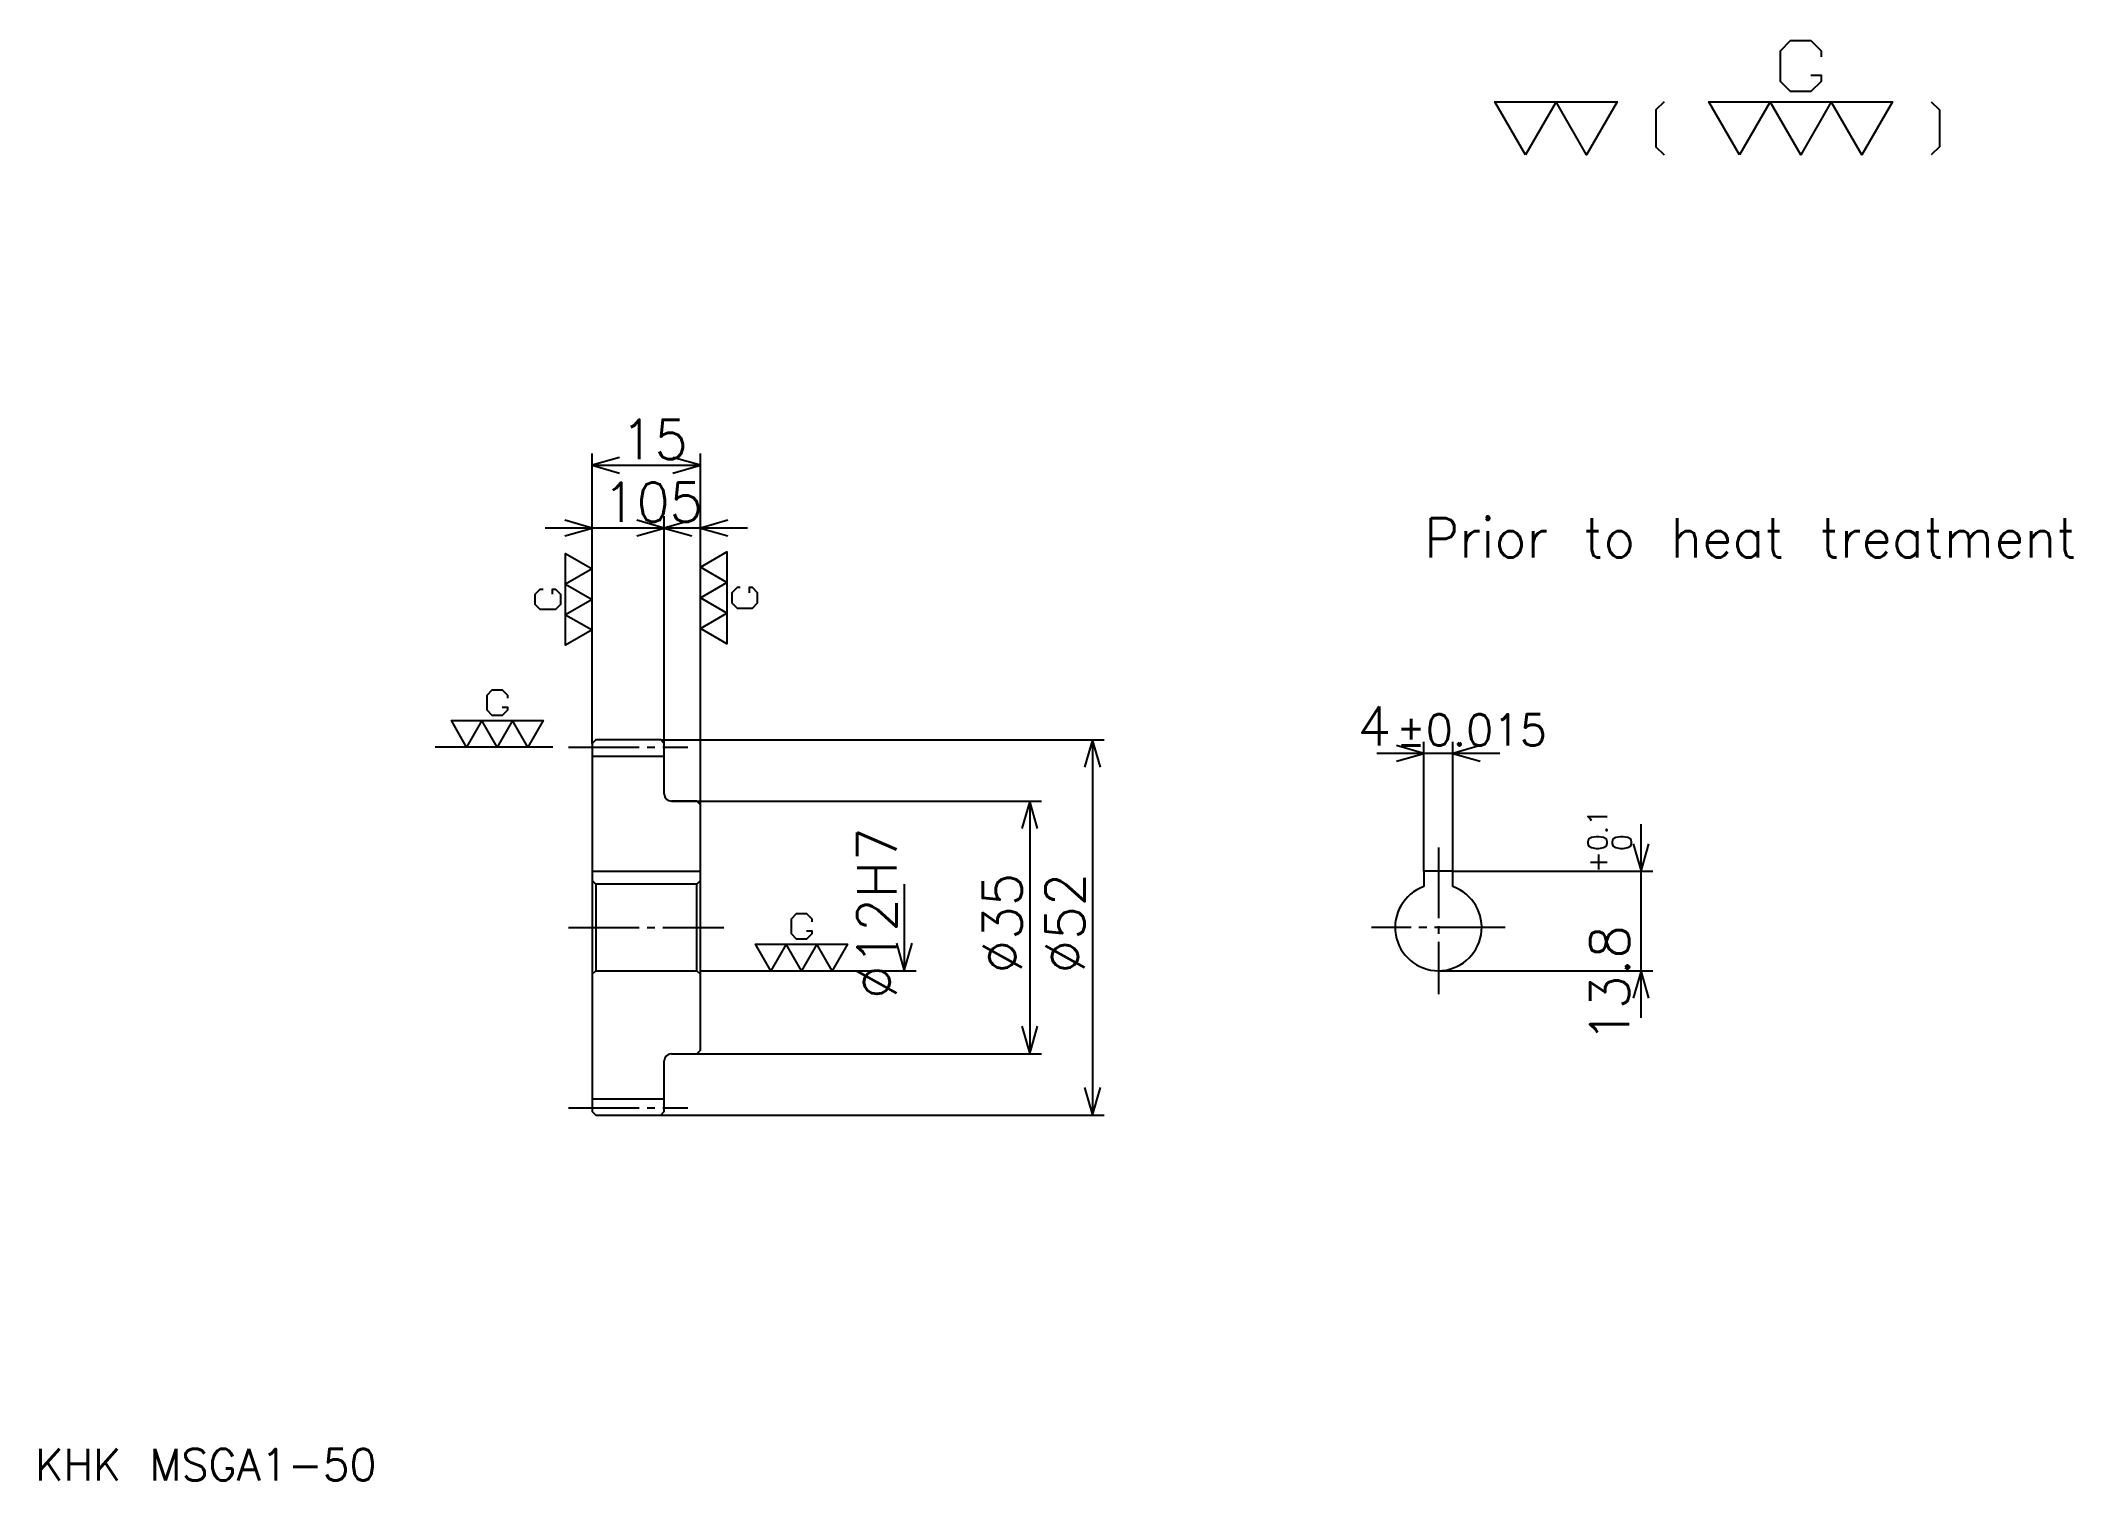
# Model space of a CAD drawing. Extents: x 12 to 293, y 12 to 211.
import ezdxf

# ---------------------------------------------------------------- set-up
doc = ezdxf.new("R2010")
doc.units = 0
doc.linetypes.add('DASHDOT', pattern=[13.04348, 9.782609, -1.086957, 1.086957, -1.086957])
doc.layers.get('0').update_dxf_attribs({"linetype": 'CONTINUOUS'})
doc.layers.add('DASHDOT', color=6, linetype='DASHDOT')
doc.styles.add('KANJI', font='TXT', dxfattribs={"bigfont": 'BIGFONT'})

msp = doc.modelspace()

# ---------------------------------------------------------------- linework, layer by layer
at = {"color": 5}
for p, q in [((88.043472, 114.58696), (88.043472, 154.260864)), ((88.043472, 152.630432), (103.043472, 152.630432)), ((103.043472, 114.58696), (103.043472, 154.260864)), ((104.565216, 143.934784), (81.521736, 143.934784)), ((109.565216, 143.934784), (91.521736, 143.934784)), ((98.043472, 114.58696), (98.043472, 145.565216)), ((88.043472, 114.08696), (88.043472, 114.58696)), ((97.543472, 114.58696), (103.043472, 114.58696)), ((98.043472, 114.08696), (98.043472, 114.58696)), ((103.043472, 114.58696), (159.021729, 114.58696)), ((103.043472, 105.58696), (103.043472, 114.58696)), ((157.391296, 114.58696), (157.391296, 62.58696)), ((213.847809, 112.691307), (196.804352, 112.691307)), ((203.32608, 96.386963), (203.32608, 114.321747)), ((207.32608, 96.386963), (207.32608, 114.321747)), ((99.043472, 106.08696), (103.043472, 106.08696)), ((103.043472, 106.08696), (150.32608, 106.08696)), ((148.695648, 106.08696), (148.695648, 71.08696)), ((233.41304, 76.065224), (233.41304, 102.908699)), ((207.32608, 96.386963), (235.043472, 96.386963)), ((131.304352, 94.58696), (131.304352, 82.58696)), ((103.043472, 82.58696), (132.934784, 82.58696)), ((205.32608, 82.58696), (235.043472, 82.58696)), ((99.043472, 71.08696), (103.043472, 71.08696)), ((103.043472, 71.08696), (150.32608, 71.08696)), ((97.543472, 62.58696), (103.043472, 62.58696)), ((103.043472, 62.58696), (159.021729, 62.58696))]:
    msp.add_line(p, q, dxfattribs=at)
at = {"color": 7}
msp.add_line((82.608688, 113.58696), (66.304344, 113.58696), dxfattribs=at)
at = {"color": 4}
for p, q in [((88.043472, 112.33696), (98.043472, 112.33696)), ((88.043472, 96.386963), (103.043472, 96.386963)), ((88.543472, 94.58696), (88.543472, 82.58696)), ((102.543472, 94.58696), (103.043472, 95.08696)), ((102.543472, 82.58696), (103.043472, 82.08696)), ((88.043472, 64.83696), (98.043472, 64.83696))]:
    msp.add_line(p, q, dxfattribs=at)
at = {"color": 7}
for points in [[(256.956543, 206.67392), (258.369568, 206.67392), (258.369568, 205.826096), (256.956543, 204.41304), (254.130447, 204.41304), (252.717407, 205.826096), (252.717407, 210.065216), (254.130447, 211.478256), (256.956543, 211.478256), (258.369568, 210.065216), (258.369568, 209.217392)], [(217.391312, 195.652176), (213.152176, 203), (230.108704, 203), (225.869568, 195.652176), (221.630447, 203), (217.391312, 195.652176)], [(236.608704, 203), (235.478271, 201.869568), (235.478271, 196.782608), (236.608704, 195.652176)], [(247.065216, 195.652176), (242.826096, 203), (268.260864, 203), (264.021759, 195.652176), (259.782623, 203), (255.543488, 195.652176), (251.304352, 203), (247.065216, 195.652176)], [(273.630432, 203), (274.760864, 201.869568), (274.760864, 196.782608), (273.630432, 195.652176)], [(88.043472, 129.804352), (84.36956, 127.684784), (84.36956, 140.402176), (88.043472, 138.282608), (84.36956, 136.163055), (88.043472, 134.043488), (84.36956, 131.92392), (88.043472, 129.804352)], [(103.043472, 138.5), (106.717384, 140.619568), (106.717384, 127.902176), (103.043472, 130.021744), (106.717384, 132.141312), (103.043472, 134.260864), (106.717384, 136.380432), (103.043472, 138.5)], [(82.5326, 134.75), (82.5326, 135.456528), (82.956512, 135.456528), (83.66304, 134.75), (83.66304, 133.33696), (82.956512, 132.630432), (80.836952, 132.630432), (80.130432, 133.33696), (80.130432, 134.75), (80.836952, 135.456528), (81.260864, 135.456528)], [(108.554344, 135.67392), (108.130432, 135.67392), (107.423904, 134.967392), (107.423904, 133.554352), (108.130432, 132.847839), (110.249992, 132.847839), (110.956512, 133.554352), (110.956512, 134.967392), (110.249992, 135.67392), (109.82608, 135.67392), (109.82608, 134.967392)], [(75.597824, 119.097832), (76.304344, 119.097832), (76.304344, 118.67392), (75.597824, 117.967392), (74.184776, 117.967392), (73.478256, 118.67392), (73.478256, 120.79348), (74.184776, 121.5), (75.597824, 121.5), (76.304344, 120.79348), (76.304344, 120.369568)], [(70.652168, 113.58696), (68.5326, 117.260872), (81.249992, 117.260872), (79.130432, 113.58696), (77.010864, 117.260872), (74.891296, 113.58696), (72.771736, 117.260872), (70.652168, 113.58696)], [(117.771729, 88.097832), (118.478256, 88.097832), (118.478256, 87.67392), (117.771729, 86.967392), (116.358688, 86.967392), (115.652168, 87.67392), (115.652168, 89.79348), (116.358688, 90.5), (117.771729, 90.5), (118.478256, 89.79348), (118.478256, 89.369568)], [(112.82608, 82.58696), (110.706512, 86.260872), (123.423904, 86.260872), (121.304337, 82.58696), (119.184776, 86.260872), (117.065208, 82.58696), (114.945648, 86.260872), (112.82608, 82.58696)]]:
    msp.add_lwpolyline(points, dxfattribs=at)
at = {"color": 5}
for points in [[(91.847816, 153.717407), (88.043472, 152.630432), (91.847816, 151.543488)], [(99.23912, 151.543488), (103.043472, 152.630432), (99.23912, 153.717407)], [(84.239128, 142.847824), (88.043472, 143.934784), (84.239128, 145.021744)], [(94.23912, 142.847824), (98.043472, 143.934784), (94.23912, 145.021744)], [(101.847824, 145.021744), (98.043472, 143.934784), (101.847824, 142.847824)], [(106.847824, 145.021744), (103.043472, 143.934784), (106.847824, 142.847824)], [(158.478256, 110.782608), (157.391296, 114.58696), (156.304337, 110.782608)], [(199.521729, 111.604355), (203.32608, 112.691307), (199.521729, 113.778259)], [(211.130432, 113.778259), (207.32608, 112.691307), (211.130432, 111.604355)], [(149.782593, 102.282608), (148.695648, 106.08696), (147.608688, 102.282608)], [(232.32608, 100.191307), (233.41304, 96.386963), (234.5, 100.191307)], [(130.217392, 86.391304), (131.304352, 82.58696), (132.391296, 86.391304)], [(234.5, 78.782608), (233.41304, 82.58696), (232.32608, 78.782608)], [(147.608688, 74.891312), (148.695648, 71.08696), (149.782593, 74.891312)], [(156.304337, 66.391312), (157.391296, 62.58696), (158.478256, 66.391312)]]:
    msp.add_lwpolyline(points, dxfattribs=at)
at = {"color": 4}
for points in [[(98.043472, 107.08696), (98.043472, 114.08696), (97.543472, 114.58696), (88.543472, 114.58696), (88.043472, 114.08696), (88.043472, 82.08696)], [(99.043472, 71.08696), (102.543472, 71.08696), (103.043472, 71.58696), (103.043472, 105.58696), (102.543472, 106.08696), (99.043472, 106.08696)], [(207.32608, 94.243813), (207.32608, 96.386963), (203.32608, 96.386963), (203.32608, 94.243813)], [(88.043472, 82.08696), (88.543472, 82.58696), (102.543472, 82.58696), (102.543472, 94.58696), (88.543472, 94.58696), (88.043472, 95.08696)], [(88.043472, 82.08696), (88.043472, 63.08696), (88.543472, 62.58696), (97.543472, 62.58696), (98.043472, 63.08696), (98.043472, 70.08696)]]:
    msp.add_lwpolyline(points, dxfattribs=at)
for centre, radius, start, end in [((99.043472, 107.08696), 1, 180, 270), ((205.32608, 88.58696), 6, 109.47122094, 70.52877906), ((99.043472, 70.08696), 1, 90, 180)]:
    msp.add_arc(centre, radius, start, end, dxfattribs=at)
at = {"layer": 'DASHDOT', "color": 7}
for p, q in [((84.7826, 113.58696), (101.304344, 113.58696)), ((205.32608, 99.647827), (205.32608, 79.326088)), ((84.7826, 88.58696), (106.304344, 88.58696)), ((214.586945, 88.58696), (196.065216, 88.58696)), ((84.7826, 63.58696), (101.304344, 63.58696))]:
    msp.add_line(p, q, dxfattribs=at)

# ---------------------------------------------------------------- texts
at = {"color": 7, "style": 'KANJI'}
for s, height, p in [('15', 5.434783, (92.010864, 153.5)), ('10', 5.434783, (89.510864, 144.804352)), ('5', 5.434783, (98.777168, 144.804352)), ('Prior to heat treatment', 5.434783, (203.32608, 139.865219)), ('4', 5.434783, (194.107605, 113.778259)), ('%%p0.015', 4.347826, (199.487381, 113.778259)), ('KHK MSGA1-50', 4.347826, (10.869565, 11.956522))]:
    msp.add_text(s, height=height, dxfattribs=at).set_placement(p)
for s, height, p in [('%%c12H7', 5.434783, (130.217392, 78.66848)), ('0.1', 2.717391, (228.73912, 99.177818)), ('+', 2.717391, (228.73912, 96.134338)), ('0', 2.717391, (232.108688, 99.177818)), ('%%c35', 5.434783, (147.608688, 82.201088)), ('%%c52', 5.434783, (156.304337, 82.201096)), ('13.8', 5.434783, (231.782608, 72.610451))]:
    msp.add_text(s, height=height, rotation=90, dxfattribs=at).set_placement(p)

doc.saveas('drawing.dxf')
